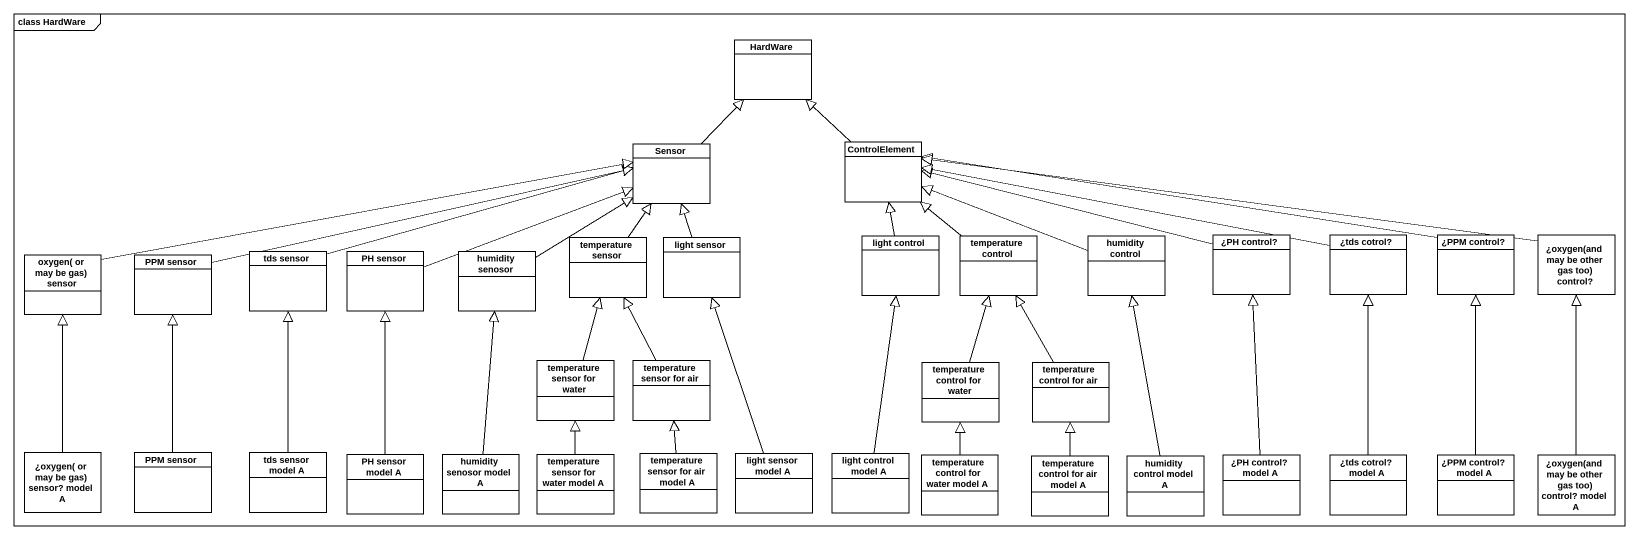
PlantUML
@startuml
mainframe class HardWare
hide circle
hide empty members
class HardWare
class Sensor
class ControlElement
class "oxygen( or may be gas) sensor" as oxygen_or_may_be_gas_sensor
class "PPM sensor" as PPM_sensor
class "tds sensor" as tds_sensor
class "PH sensor" as PH_sensor
class "humidity senosor" as humidity_senosor
class "temperature sensor" as temperature_sensor
class "light sensor" as light_sensor
class "light control" as light_control
class "temperature control" as temperature_control
class "humidity control" as humidity_control
class "¿PH control?" as PH_control
class "¿tds cotrol?" as tds_cotrol
class "¿PPM control?" as PPM_control
class "¿oxygen(and may be other gas too) control?" as oxygen_and_may_be_other_gas
class "temperature sensor for water" as temperature_sensor_for_water
class "temperature sensor for air" as temperature_sensor_for_air
class "temperature control for water" as temperature_control_for
class "temperature control for air" as temperature_control_for_air
class "¿oxygen( or may be gas) sensor? model A" as oxygen_or_may_be_gas_sensor_2
class "PPM sensor" as PPM_sensor_2
class "tds sensor model A" as tds_sensor_model_A
class "PH sensor model A" as PH_sensor_model_A
class "humidity senosor model A" as humidity_senosor_model_A
class "temperature sensor for water model A" as temperature_sensor_for
class "temperature sensor for air model A" as temperature_sensor_for_air_2
class "light sensor model A" as light_sensor_model_A
class "light control model A" as light_control_model_A
class "temperature control for water model A" as temperature_control_for_2
class "temperature control for air model A" as temperature_control_for_air_2
class "humidity control model A" as humidity_control_model_A
class "¿PH control? model A" as PH_control_model_A
class "¿tds cotrol? model A" as tds_cotrol_model_A
class "¿PPM control? model A" as PPM_control_model_A
class "¿oxygen(and may be other gas too) control? model A" as oxygen_and_may_be_other_gas_2
Sensor -up-|> HardWare
ControlElement -up-|> HardWare
oxygen_or_may_be_gas_sensor -right-|> Sensor
PPM_sensor -right-|> Sensor
tds_sensor -right-|> Sensor
PH_sensor -right-|> Sensor
humidity_senosor -up-|> Sensor
temperature_sensor -up-|> Sensor
light_sensor -up-|> Sensor
light_control -up-|> ControlElement
temperature_control -up-|> ControlElement
humidity_control -left-|> ControlElement
PH_control -left-|> ControlElement
tds_cotrol -left-|> ControlElement
PPM_control -left-|> ControlElement
oxygen_and_may_be_other_gas -left-|> ControlElement
temperature_sensor_for_water -up-|> temperature_sensor
temperature_sensor_for_air -up-|> temperature_sensor
temperature_control_for -up-|> temperature_control
temperature_control_for_air -up-|> temperature_control
oxygen_or_may_be_gas_sensor_2 -up-|> oxygen_or_may_be_gas_sensor
PPM_sensor_2 -up-|> PPM_sensor
tds_sensor_model_A -up-|> tds_sensor
PH_sensor_model_A -up-|> PH_sensor
humidity_senosor_model_A -up-|> humidity_senosor
temperature_sensor_for -up-|> temperature_sensor_for_water
temperature_sensor_for_air_2 -up-|> temperature_sensor_for_air
light_sensor_model_A -up-|> light_sensor
light_control_model_A -up-|> light_control
temperature_control_for_2 -up-|> temperature_control_for
temperature_control_for_air_2 -up-|> temperature_control_for_air
humidity_control_model_A -up-|> humidity_control
PH_control_model_A -up-|> PH_control
tds_cotrol_model_A -up-|> tds_cotrol
PPM_control_model_A -up-|> PPM_control
oxygen_and_may_be_other_gas_2 -up-|> oxygen_and_may_be_other_gas
@enduml
